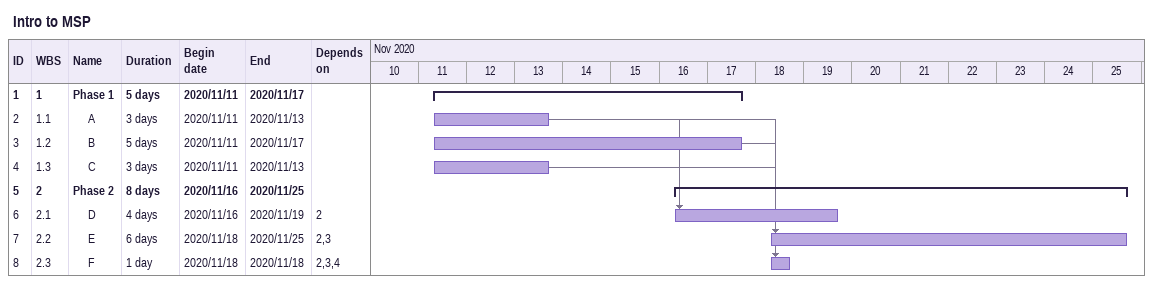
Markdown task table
Intro to MSP

| ID | WBS | Task | Duration | Start | Finish | Predecessors |
|---|---|---|---|---|---|---|
| 1 | 1 | **Phase 1** | 5d | 2020-11-11 | 2020-11-17 |  |
| 2 | 1.1 | A | 3d | 2020-11-11 | 2020-11-13 |  |
| 3 | 1.2 | B | 5d | 2020-11-11 | 2020-11-17 |  |
| 4 | 1.3 | C | 3d | 2020-11-11 | 2020-11-13 |  |
| 5 | 2 | **Phase 2** | 8d | 2020-11-16 | 2020-11-25 |  |
| 6 | 2.1 | D | 4d | 2020-11-16 | 2020-11-19 | 2 |
| 7 | 2.2 | E | 6d | 2020-11-18 | 2020-11-25 | 2, 3 |
| 8 | 2.3 | F | 1d | 2020-11-18 | 2020-11-18 | 2, 3, 4 |
